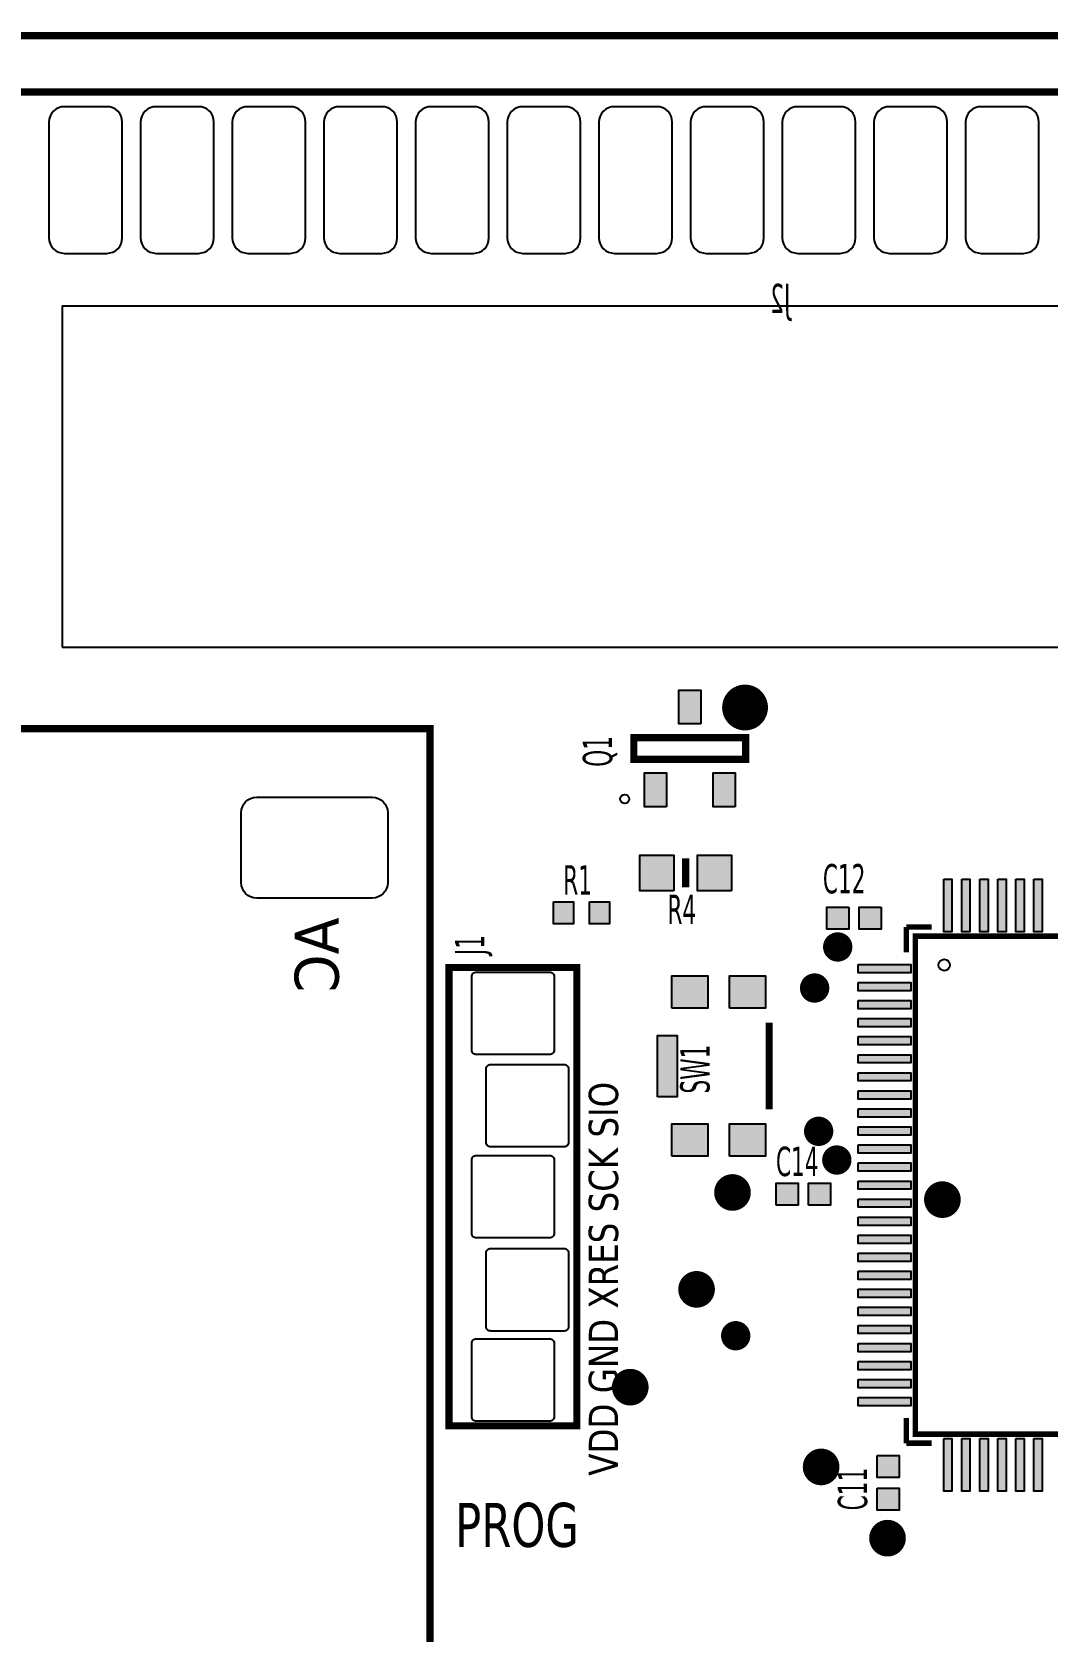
# Model space of a CAD drawing. Header units: millimetres. Extents: x 124 to 302, y 105 to 223.
# Drawn here: x 280.381 to 281.488, y 219.817 to 221.561 of the extents above; entities that cross this region are included whole.
import ezdxf

# ---------------------------------------------------------------- set-up
doc = ezdxf.new("R2010")
doc.units = ezdxf.units.MM
doc.layers.add('DESC', color=250, linetype='Continuous')
doc.styles.get("Standard").update_dxf_attribs({"font": 'tahoma.ttf'})

# ---------------------------------------------------------------- blocks, each defined once
blk = doc.blocks.new('RPAD')
blk.add_trace([(-0.5, -0.5), (-0.5, 0.5), (0.5, -0.5), (0.5, 0.5)])
blk = doc.blocks.new('EPAD')
at = {"const_width": 0.5}
blk.add_lwpolyline([(-0.25, 0, 1), (0.25, 0, 1)], format="xyb", close=True, dxfattribs=at)
blk = doc.blocks.new('PSOCB')
for points, const_width in [([(129.8456, 111.181), (134.7196, 111.181), (134.7196, 114.0511), (129.8456, 114.0511), (129.8456, 111.181)], 0.00787), ([(129.8456, 111.181), (134.7196, 111.181), (134.7196, 114.0511), (129.8456, 114.0511), (129.8456, 111.181)], 0.00787), ([(129.8456, 111.181), (134.7196, 111.181), (134.7196, 114.0511), (129.8456, 114.0511), (129.8456, 111.181)], 0.00787), ([(133.44, 113.9897), (131.34, 113.9897)], 0.00787), ([(133.44, 113.9897), (131.34, 113.9897)], 0.00787), ([(133.44, 113.9897), (131.34, 113.9897)], 0.00787), ([(131.1448, 111.2322), (132.2156, 111.2322), (132.2156, 113.2952), (131.1448, 113.2952), (131.1448, 111.2322)], 0.00787), ([(131.1448, 111.2322), (132.2156, 111.2322), (132.2156, 113.2952), (131.1448, 113.2952), (131.1448, 111.2322)], 0.00787), ([(131.1448, 111.2322), (132.2156, 111.2322), (132.2156, 113.2952), (131.1448, 113.2952), (131.1448, 111.2322)], 0.00787), ([(132.5601, 113.2617), (132.5601, 113.2854), (132.4381, 113.2854), (132.4381, 113.2617), (132.5601, 113.2617)], 0.00787), ([(132.5601, 113.2617), (132.5601, 113.2854), (132.4381, 113.2854), (132.4381, 113.2617), (132.5601, 113.2617)], 0.00787), ([(132.5601, 113.2617), (132.5601, 113.2854), (132.4381, 113.2854), (132.4381, 113.2617), (132.5601, 113.2617)], 0.00787), ([(132.4947, 113.122), (132.4947, 113.1535)], 0.00787), ([(132.4947, 113.122), (132.4947, 113.1535)], 0.00787), ([(132.4947, 113.122), (132.4947, 113.1535)], 0.00787), ([(132.7629, 113.0787), (132.7353, 113.0787)], 0.006), ([(132.7353, 113.0787), (132.7353, 113.0511)], 0.006), ([(132.7629, 113.0787), (132.7353, 113.0787)], 0.006), ([(132.7353, 113.0787), (132.7353, 113.0511)], 0.006), ([(132.7629, 113.0787), (132.7353, 113.0787)], 0.006), ([(132.7353, 113.0787), (132.7353, 113.0511)], 0.006), ([(132.7452, 113.0688), (132.7452, 112.5255), (133.2885, 112.5255), (133.2885, 113.0688), (132.7452, 113.0688)], 0.006), ([(132.7452, 113.0688), (132.7452, 112.5255), (133.2885, 112.5255), (133.2885, 113.0688), (132.7452, 113.0688)], 0.006), ([(132.7452, 113.0688), (132.7452, 112.5255), (133.2885, 112.5255), (133.2885, 113.0688), (132.7452, 113.0688)], 0.006), ([(132.2365, 112.5346), (132.3759, 112.5346), (132.3759, 113.0346), (132.2365, 113.0346), (132.2365, 112.5346)], 0.00787), ([(132.2365, 112.5346), (132.3759, 112.5346), (132.3759, 113.0346), (132.2365, 113.0346), (132.2365, 112.5346)], 0.00787), ([(132.2365, 112.5346), (132.3759, 112.5346), (132.3759, 113.0346), (132.2365, 113.0346), (132.2365, 112.5346)], 0.00787), ([(132.5857, 112.8798), (132.5857, 112.9743)], 0.00787), ([(132.5857, 112.8798), (132.5857, 112.9743)], 0.00787), ([(132.5857, 112.8798), (132.5857, 112.9743)], 0.00787), ([(132.7353, 112.5432), (132.7353, 112.5157)], 0.006), ([(132.7353, 112.5432), (132.7353, 112.5157)], 0.006), ([(132.7353, 112.5432), (132.7353, 112.5157)], 0.006), ([(132.7353, 112.5157), (132.7629, 112.5157)], 0.006), ([(132.7353, 112.5157), (132.7629, 112.5157)], 0.006), ([(132.7353, 112.5157), (132.7629, 112.5157)], 0.006)]:
    blk.add_lwpolyline(points, dxfattribs=dict(const_width=const_width))
for points in [[(131.863, 113.9736), (131.817, 113.9736), (131.8136, 113.9733), (131.8104, 113.9723), (131.8075, 113.9708), (131.805, 113.9687), (131.8029, 113.9662), (131.8014, 113.9633), (131.8004, 113.9601), (131.8, 113.9566), (131.8, 113.8306), (131.8004, 113.8272), (131.8014, 113.8239), (131.8029, 113.821), (131.805, 113.8185), (131.8075, 113.8165), (131.8104, 113.8149), (131.8136, 113.814), (131.817, 113.8136), (131.863, 113.8136), (131.8665, 113.814), (131.8697, 113.8149), (131.8726, 113.8165), (131.8751, 113.8185), (131.8772, 113.821), (131.8787, 113.8239), (131.8797, 113.8272), (131.88, 113.8306), (131.88, 113.9566), (131.8797, 113.9601), (131.8787, 113.9633), (131.8772, 113.9662), (131.8751, 113.9687), (131.8726, 113.9708), (131.8697, 113.9723), (131.8665, 113.9733), (131.863, 113.9736)], [(131.963, 113.9736), (131.917, 113.9736), (131.9136, 113.9733), (131.9104, 113.9723), (131.9075, 113.9708), (131.905, 113.9687), (131.9029, 113.9662), (131.9014, 113.9633), (131.9004, 113.9601), (131.9, 113.9566), (131.9, 113.8306), (131.9004, 113.8272), (131.9014, 113.8239), (131.9029, 113.821), (131.905, 113.8185), (131.9075, 113.8165), (131.9104, 113.8149), (131.9136, 113.814), (131.917, 113.8136), (131.963, 113.8136), (131.9665, 113.814), (131.9697, 113.8149), (131.9726, 113.8165), (131.9751, 113.8185), (131.9772, 113.821), (131.9787, 113.8239), (131.9797, 113.8272), (131.98, 113.8306), (131.98, 113.9566), (131.9797, 113.9601), (131.9787, 113.9633), (131.9772, 113.9662), (131.9751, 113.9687), (131.9726, 113.9708), (131.9697, 113.9723), (131.9665, 113.9733), (131.963, 113.9736)], [(132.063, 113.9736), (132.017, 113.9736), (132.0136, 113.9733), (132.0104, 113.9723), (132.0075, 113.9708), (132.005, 113.9687), (132.0029, 113.9662), (132.0014, 113.9633), (132.0004, 113.9601), (132, 113.9566), (132, 113.8306), (132.0004, 113.8272), (132.0014, 113.8239), (132.0029, 113.821), (132.005, 113.8185), (132.0075, 113.8165), (132.0104, 113.8149), (132.0136, 113.814), (132.017, 113.8136), (132.063, 113.8136), (132.0665, 113.814), (132.0697, 113.8149), (132.0726, 113.8165), (132.0751, 113.8185), (132.0772, 113.821), (132.0787, 113.8239), (132.0797, 113.8272), (132.08, 113.8306), (132.08, 113.9566), (132.0797, 113.9601), (132.0787, 113.9633), (132.0772, 113.9662), (132.0751, 113.9687), (132.0726, 113.9708), (132.0697, 113.9723), (132.0665, 113.9733), (132.063, 113.9736)], [(132.163, 113.9736), (132.117, 113.9736), (132.1136, 113.9733), (132.1104, 113.9723), (132.1075, 113.9708), (132.105, 113.9687), (132.1029, 113.9662), (132.1014, 113.9633), (132.1004, 113.9601), (132.1, 113.9566), (132.1, 113.8306), (132.1004, 113.8272), (132.1014, 113.8239), (132.1029, 113.821), (132.105, 113.8185), (132.1075, 113.8165), (132.1104, 113.8149), (132.1136, 113.814), (132.117, 113.8136), (132.163, 113.8136), (132.1665, 113.814), (132.1697, 113.8149), (132.1726, 113.8165), (132.1751, 113.8185), (132.1772, 113.821), (132.1787, 113.8239), (132.1797, 113.8272), (132.18, 113.8306), (132.18, 113.9566), (132.1797, 113.9601), (132.1787, 113.9633), (132.1772, 113.9662), (132.1751, 113.9687), (132.1726, 113.9708), (132.1697, 113.9723), (132.1665, 113.9733), (132.163, 113.9736)], [(132.263, 113.9736), (132.217, 113.9736), (132.2136, 113.9733), (132.2104, 113.9723), (132.2075, 113.9708), (132.205, 113.9687), (132.2029, 113.9662), (132.2014, 113.9633), (132.2004, 113.9601), (132.2, 113.9566), (132.2, 113.8306), (132.2004, 113.8272), (132.2014, 113.8239), (132.2029, 113.821), (132.205, 113.8185), (132.2075, 113.8165), (132.2104, 113.8149), (132.2136, 113.814), (132.217, 113.8136), (132.263, 113.8136), (132.2665, 113.814), (132.2697, 113.8149), (132.2726, 113.8165), (132.2751, 113.8185), (132.2772, 113.821), (132.2787, 113.8239), (132.2797, 113.8272), (132.28, 113.8306), (132.28, 113.9566), (132.2797, 113.9601), (132.2787, 113.9633), (132.2772, 113.9662), (132.2751, 113.9687), (132.2726, 113.9708), (132.2697, 113.9723), (132.2665, 113.9733), (132.263, 113.9736)], [(132.363, 113.9736), (132.317, 113.9736), (132.3136, 113.9733), (132.3104, 113.9723), (132.3075, 113.9708), (132.305, 113.9687), (132.3029, 113.9662), (132.3014, 113.9633), (132.3004, 113.9601), (132.3, 113.9566), (132.3, 113.8306), (132.3004, 113.8272), (132.3014, 113.8239), (132.3029, 113.821), (132.305, 113.8185), (132.3075, 113.8165), (132.3104, 113.8149), (132.3136, 113.814), (132.317, 113.8136), (132.363, 113.8136), (132.3665, 113.814), (132.3697, 113.8149), (132.3726, 113.8165), (132.3751, 113.8185), (132.3772, 113.821), (132.3787, 113.8239), (132.3797, 113.8272), (132.38, 113.8306), (132.38, 113.9566), (132.3797, 113.9601), (132.3787, 113.9633), (132.3772, 113.9662), (132.3751, 113.9687), (132.3726, 113.9708), (132.3697, 113.9723), (132.3665, 113.9733), (132.363, 113.9736)], [(132.463, 113.9736), (132.417, 113.9736), (132.4136, 113.9733), (132.4104, 113.9723), (132.4075, 113.9708), (132.405, 113.9687), (132.4029, 113.9662), (132.4014, 113.9633), (132.4004, 113.9601), (132.4, 113.9566), (132.4, 113.8306), (132.4004, 113.8272), (132.4014, 113.8239), (132.4029, 113.821), (132.405, 113.8185), (132.4075, 113.8165), (132.4104, 113.8149), (132.4136, 113.814), (132.417, 113.8136), (132.463, 113.8136), (132.4665, 113.814), (132.4697, 113.8149), (132.4726, 113.8165), (132.4751, 113.8185), (132.4772, 113.821), (132.4787, 113.8239), (132.4797, 113.8272), (132.48, 113.8306), (132.48, 113.9566), (132.4797, 113.9601), (132.4787, 113.9633), (132.4772, 113.9662), (132.4751, 113.9687), (132.4726, 113.9708), (132.4697, 113.9723), (132.4665, 113.9733), (132.463, 113.9736)], [(132.563, 113.9736), (132.517, 113.9736), (132.5136, 113.9733), (132.5104, 113.9723), (132.5075, 113.9708), (132.505, 113.9687), (132.5029, 113.9662), (132.5014, 113.9633), (132.5004, 113.9601), (132.5, 113.9566), (132.5, 113.8306), (132.5004, 113.8272), (132.5014, 113.8239), (132.5029, 113.821), (132.505, 113.8185), (132.5075, 113.8165), (132.5104, 113.8149), (132.5136, 113.814), (132.517, 113.8136), (132.563, 113.8136), (132.5665, 113.814), (132.5697, 113.8149), (132.5726, 113.8165), (132.5751, 113.8185), (132.5772, 113.821), (132.5787, 113.8239), (132.5797, 113.8272), (132.58, 113.8306), (132.58, 113.9566), (132.5797, 113.9601), (132.5787, 113.9633), (132.5772, 113.9662), (132.5751, 113.9687), (132.5726, 113.9708), (132.5697, 113.9723), (132.5665, 113.9733), (132.563, 113.9736)], [(132.663, 113.9736), (132.617, 113.9736), (132.6136, 113.9733), (132.6104, 113.9723), (132.6075, 113.9708), (132.605, 113.9687), (132.6029, 113.9662), (132.6014, 113.9633), (132.6004, 113.9601), (132.6, 113.9566), (132.6, 113.8306), (132.6004, 113.8272), (132.6014, 113.8239), (132.6029, 113.821), (132.605, 113.8185), (132.6075, 113.8165), (132.6104, 113.8149), (132.6136, 113.814), (132.617, 113.8136), (132.663, 113.8136), (132.6665, 113.814), (132.6697, 113.8149), (132.6726, 113.8165), (132.6751, 113.8185), (132.6772, 113.821), (132.6787, 113.8239), (132.6797, 113.8272), (132.68, 113.8306), (132.68, 113.9566), (132.6797, 113.9601), (132.6787, 113.9633), (132.6772, 113.9662), (132.6751, 113.9687), (132.6726, 113.9708), (132.6697, 113.9723), (132.6665, 113.9733), (132.663, 113.9736)], [(132.763, 113.9736), (132.717, 113.9736), (132.7136, 113.9733), (132.7104, 113.9723), (132.7075, 113.9708), (132.705, 113.9687), (132.7029, 113.9662), (132.7014, 113.9633), (132.7004, 113.9601), (132.7, 113.9566), (132.7, 113.8306), (132.7004, 113.8272), (132.7014, 113.8239), (132.7029, 113.821), (132.705, 113.8185), (132.7075, 113.8165), (132.7104, 113.8149), (132.7136, 113.814), (132.717, 113.8136), (132.763, 113.8136), (132.7665, 113.814), (132.7697, 113.8149), (132.7726, 113.8165), (132.7751, 113.8185), (132.7772, 113.821), (132.7787, 113.8239), (132.7797, 113.8272), (132.78, 113.8306), (132.78, 113.9566), (132.7797, 113.9601), (132.7787, 113.9633), (132.7772, 113.9662), (132.7751, 113.9687), (132.7726, 113.9708), (132.7697, 113.9723), (132.7665, 113.9733), (132.763, 113.9736)], [(132.863, 113.9736), (132.817, 113.9736), (132.8136, 113.9733), (132.8104, 113.9723), (132.8075, 113.9708), (132.805, 113.9687), (132.8029, 113.9662), (132.8014, 113.9633), (132.8004, 113.9601), (132.8, 113.9566), (132.8, 113.8306), (132.8004, 113.8272), (132.8014, 113.8239), (132.8029, 113.821), (132.805, 113.8185), (132.8075, 113.8165), (132.8104, 113.8149), (132.8136, 113.814), (132.817, 113.8136), (132.863, 113.8136), (132.8665, 113.814), (132.8697, 113.8149), (132.8726, 113.8165), (132.8751, 113.8185), (132.8772, 113.821), (132.8787, 113.8239), (132.8797, 113.8272), (132.88, 113.8306), (132.88, 113.9566), (132.8797, 113.9601), (132.8787, 113.9633), (132.8772, 113.9662), (132.8751, 113.9687), (132.8726, 113.9708), (132.8697, 113.9723), (132.8665, 113.9733), (132.863, 113.9736)], [(132.5111, 113.3003), (132.4871, 113.3003), (132.4871, 113.3373), (132.5111, 113.3373), (132.5111, 113.3003)], [(132.4737, 113.2098), (132.4497, 113.2098), (132.4497, 113.2468), (132.4737, 113.2468), (132.4737, 113.2098)], [(132.5485, 113.2098), (132.5245, 113.2098), (132.5245, 113.2468), (132.5485, 113.2468), (132.5485, 113.2098)], [(132.0097, 113.1273), (132.0097, 113.2033), (132.01, 113.2068), (132.011, 113.21), (132.0125, 113.2129), (132.0146, 113.2154), (132.0171, 113.2174), (132.02, 113.219), (132.0232, 113.2199), (132.0267, 113.2203), (132.1527, 113.2203), (132.1561, 113.2199), (132.1593, 113.219), (132.1622, 113.2174), (132.1647, 113.2154), (132.1668, 113.2129), (132.1683, 113.21), (132.1693, 113.2068), (132.1697, 113.2033), (132.1697, 113.1273), (132.1693, 113.1238), (132.1683, 113.1206), (132.1668, 113.1177), (132.1647, 113.1152), (132.1622, 113.1131), (132.1593, 113.1116), (132.1561, 113.1106), (132.1527, 113.1103), (132.0267, 113.1103), (132.0232, 113.1106), (132.02, 113.1116), (132.0171, 113.1131), (132.0146, 113.1152), (132.0125, 113.1177), (132.011, 113.1206), (132.01, 113.1238), (132.0097, 113.1273)], [(132.4817, 113.1182), (132.4447, 113.1182), (132.4447, 113.1572), (132.4817, 113.1572), (132.4817, 113.1182)], [(132.5447, 113.1182), (132.5077, 113.1182), (132.5077, 113.1572), (132.5447, 113.1572), (132.5447, 113.1182)], [(132.7761, 113.131), (132.7851, 113.131), (132.7851, 113.0735), (132.7761, 113.0735), (132.7761, 113.131)], [(132.7958, 113.131), (132.8048, 113.131), (132.8048, 113.0735), (132.7958, 113.0735), (132.7958, 113.131)], [(132.8155, 113.131), (132.8245, 113.131), (132.8245, 113.0735), (132.8155, 113.0735), (132.8155, 113.131)], [(132.8352, 113.131), (132.8442, 113.131), (132.8442, 113.0735), (132.8352, 113.0735), (132.8352, 113.131)], [(132.8548, 113.131), (132.8638, 113.131), (132.8638, 113.0735), (132.8548, 113.0735), (132.8548, 113.131)], [(132.8745, 113.131), (132.8835, 113.131), (132.8835, 113.0735), (132.8745, 113.0735), (132.8745, 113.131)], [(132.3503, 113.1064), (132.3723, 113.1064), (132.3723, 113.0824), (132.3503, 113.0824), (132.3503, 113.1064)], [(132.3897, 113.1064), (132.4117, 113.1064), (132.4117, 113.0824), (132.3897, 113.0824), (132.3897, 113.1064)], [(132.6725, 113.1005), (132.6725, 113.0765), (132.6485, 113.0765), (132.6485, 113.1005), (132.6725, 113.1005)], [(132.7079, 113.1005), (132.7079, 113.0765), (132.6839, 113.0765), (132.6839, 113.1005), (132.7079, 113.1005)], [(132.2612, 112.9446), (132.2612, 113.0246), (132.2613, 113.0256), (132.2616, 113.0265), (132.262, 113.0274), (132.2626, 113.0281), (132.2634, 113.0287), (132.2642, 113.0292), (132.2652, 113.0295), (132.2662, 113.0296), (132.3462, 113.0296), (132.3472, 113.0295), (132.3482, 113.0292), (132.349, 113.0287), (132.3497, 113.0281), (132.3503, 113.0274), (132.3508, 113.0265), (132.3511, 113.0256), (132.3512, 113.0246), (132.3512, 112.9446), (132.3511, 112.9436), (132.3508, 112.9426), (132.3503, 112.9418), (132.3497, 112.941), (132.349, 112.9404), (132.3482, 112.94), (132.3472, 112.9397), (132.3462, 112.9396), (132.2662, 112.9396), (132.2652, 112.9397), (132.2642, 112.94), (132.2634, 112.9404), (132.2626, 112.941), (132.262, 112.9418), (132.2616, 112.9426), (132.2613, 112.9436), (132.2612, 112.9446)], [(132.6829, 113.0379), (132.7404, 113.0379), (132.7404, 113.0289), (132.6829, 113.0289), (132.6829, 113.0379)], [(132.4794, 112.9901), (132.4794, 113.0255), (132.5188, 113.0255), (132.5188, 112.9901), (132.4794, 112.9901)], [(132.5424, 112.9901), (132.5424, 113.0255), (132.5818, 113.0255), (132.5818, 112.9901), (132.5424, 112.9901)], [(132.6829, 113.0182), (132.7404, 113.0182), (132.7404, 113.0092), (132.6829, 113.0092), (132.6829, 113.0182)], [(132.6829, 112.9985), (132.7404, 112.9985), (132.7404, 112.9895), (132.6829, 112.9895), (132.6829, 112.9985)], [(132.6829, 112.9788), (132.7404, 112.9788), (132.7404, 112.9698), (132.6829, 112.9698), (132.6829, 112.9788)], [(132.4639, 112.8936), (132.4639, 112.9606), (132.4855, 112.9606), (132.4855, 112.8936), (132.4639, 112.8936)], [(132.6829, 112.9592), (132.7404, 112.9592), (132.7404, 112.9502), (132.6829, 112.9502), (132.6829, 112.9592)], [(132.2769, 112.8438), (132.2769, 112.9238), (132.277, 112.9248), (132.2773, 112.9258), (132.2778, 112.9266), (132.2784, 112.9273), (132.2791, 112.9279), (132.28, 112.9284), (132.2809, 112.9287), (132.2819, 112.9288), (132.3619, 112.9288), (132.363, 112.9287), (132.3639, 112.9284), (132.3648, 112.9279), (132.3655, 112.9273), (132.3661, 112.9266), (132.3665, 112.9258), (132.3668, 112.9248), (132.3669, 112.9238), (132.3669, 112.8438), (132.3668, 112.8428), (132.3665, 112.8418), (132.3661, 112.841), (132.3655, 112.8402), (132.3648, 112.8396), (132.3639, 112.8392), (132.363, 112.8389), (132.3619, 112.8388), (132.2819, 112.8388), (132.2809, 112.8389), (132.28, 112.8392), (132.2791, 112.8396), (132.2784, 112.8402), (132.2778, 112.841), (132.2773, 112.8418), (132.277, 112.8428), (132.2769, 112.8438)], [(132.6829, 112.9395), (132.7404, 112.9395), (132.7404, 112.9305), (132.6829, 112.9305), (132.6829, 112.9395)], [(132.6829, 112.9198), (132.7404, 112.9198), (132.7404, 112.9108), (132.6829, 112.9108), (132.6829, 112.9198)], [(132.6829, 112.9001), (132.7404, 112.9001), (132.7404, 112.8911), (132.6829, 112.8911), (132.6829, 112.9001)], [(132.6829, 112.8804), (132.7404, 112.8804), (132.7404, 112.8714), (132.6829, 112.8714), (132.6829, 112.8804)], [(132.4794, 112.8287), (132.4794, 112.8641), (132.5188, 112.8641), (132.5188, 112.8287), (132.4794, 112.8287)], [(132.5424, 112.8287), (132.5424, 112.8641), (132.5818, 112.8641), (132.5818, 112.8287), (132.5424, 112.8287)], [(132.6829, 112.8607), (132.7404, 112.8607), (132.7404, 112.8517), (132.6829, 112.8517), (132.6829, 112.8607)], [(132.6829, 112.841), (132.7404, 112.841), (132.7404, 112.832), (132.6829, 112.832), (132.6829, 112.841)], [(132.2612, 112.7446), (132.2612, 112.8246), (132.2613, 112.8256), (132.2616, 112.8265), (132.262, 112.8274), (132.2626, 112.8281), (132.2634, 112.8287), (132.2642, 112.8292), (132.2652, 112.8295), (132.2662, 112.8296), (132.3462, 112.8296), (132.3472, 112.8295), (132.3482, 112.8292), (132.349, 112.8287), (132.3497, 112.8281), (132.3503, 112.8274), (132.3508, 112.8265), (132.3511, 112.8256), (132.3512, 112.8246), (132.3512, 112.7446), (132.3511, 112.7436), (132.3508, 112.7426), (132.3503, 112.7418), (132.3497, 112.741), (132.349, 112.7404), (132.3482, 112.74), (132.3472, 112.7397), (132.3462, 112.7396), (132.2662, 112.7396), (132.2652, 112.7397), (132.2642, 112.74), (132.2634, 112.7404), (132.2626, 112.741), (132.262, 112.7418), (132.2616, 112.7426), (132.2613, 112.7436), (132.2612, 112.7446)], [(132.6829, 112.8214), (132.7404, 112.8214), (132.7404, 112.8124), (132.6829, 112.8124), (132.6829, 112.8214)], [(132.5934, 112.7753), (132.5934, 112.7993), (132.6174, 112.7993), (132.6174, 112.7753), (132.5934, 112.7753)], [(132.6288, 112.7753), (132.6288, 112.7993), (132.6528, 112.7993), (132.6528, 112.7753), (132.6288, 112.7753)], [(132.6829, 112.8017), (132.7404, 112.8017), (132.7404, 112.7927), (132.6829, 112.7927), (132.6829, 112.8017)], [(132.6829, 112.782), (132.7404, 112.782), (132.7404, 112.773), (132.6829, 112.773), (132.6829, 112.782)], [(132.6829, 112.7623), (132.7404, 112.7623), (132.7404, 112.7533), (132.6829, 112.7533), (132.6829, 112.7623)], [(132.6829, 112.7426), (132.7404, 112.7426), (132.7404, 112.7336), (132.6829, 112.7336), (132.6829, 112.7426)], [(132.2769, 112.643), (132.2769, 112.723), (132.277, 112.724), (132.2773, 112.725), (132.2778, 112.7258), (132.2784, 112.7266), (132.2791, 112.7272), (132.28, 112.7276), (132.2809, 112.7279), (132.2819, 112.728), (132.3619, 112.728), (132.363, 112.7279), (132.3639, 112.7276), (132.3648, 112.7272), (132.3655, 112.7266), (132.3661, 112.7258), (132.3665, 112.725), (132.3668, 112.724), (132.3669, 112.723), (132.3669, 112.643), (132.3668, 112.642), (132.3665, 112.641), (132.3661, 112.6402), (132.3655, 112.6394), (132.3648, 112.6388), (132.3639, 112.6384), (132.363, 112.6381), (132.3619, 112.638), (132.2819, 112.638), (132.2809, 112.6381), (132.28, 112.6384), (132.2791, 112.6388), (132.2784, 112.6394), (132.2778, 112.6402), (132.2773, 112.641), (132.277, 112.642), (132.2769, 112.643)], [(132.6829, 112.7229), (132.7404, 112.7229), (132.7404, 112.7139), (132.6829, 112.7139), (132.6829, 112.7229)], [(132.6829, 112.7032), (132.7404, 112.7032), (132.7404, 112.6942), (132.6829, 112.6942), (132.6829, 112.7032)], [(132.6829, 112.6836), (132.7404, 112.6836), (132.7404, 112.6746), (132.6829, 112.6746), (132.6829, 112.6836)], [(132.6829, 112.6639), (132.7404, 112.6639), (132.7404, 112.6549), (132.6829, 112.6549), (132.6829, 112.6639)], [(132.2612, 112.5446), (132.2612, 112.6246), (132.2613, 112.6256), (132.2616, 112.6265), (132.262, 112.6274), (132.2626, 112.6281), (132.2634, 112.6287), (132.2642, 112.6292), (132.2652, 112.6295), (132.2662, 112.6296), (132.3462, 112.6296), (132.3472, 112.6295), (132.3482, 112.6292), (132.349, 112.6287), (132.3497, 112.6281), (132.3503, 112.6274), (132.3508, 112.6265), (132.3511, 112.6256), (132.3512, 112.6246), (132.3512, 112.5446), (132.3511, 112.5436), (132.3508, 112.5426), (132.3503, 112.5418), (132.3497, 112.541), (132.349, 112.5404), (132.3482, 112.54), (132.3472, 112.5397), (132.3462, 112.5396), (132.2662, 112.5396), (132.2652, 112.5397), (132.2642, 112.54), (132.2634, 112.5404), (132.2626, 112.541), (132.262, 112.5418), (132.2616, 112.5426), (132.2613, 112.5436), (132.2612, 112.5446)], [(132.6829, 112.6442), (132.7404, 112.6442), (132.7404, 112.6352), (132.6829, 112.6352), (132.6829, 112.6442)], [(132.6829, 112.6245), (132.7404, 112.6245), (132.7404, 112.6155), (132.6829, 112.6155), (132.6829, 112.6245)], [(132.6829, 112.6048), (132.7404, 112.6048), (132.7404, 112.5958), (132.6829, 112.5958), (132.6829, 112.6048)], [(132.6829, 112.5851), (132.7404, 112.5851), (132.7404, 112.5761), (132.6829, 112.5761), (132.6829, 112.5851)], [(132.6829, 112.5655), (132.7404, 112.5655), (132.7404, 112.5565), (132.6829, 112.5565), (132.6829, 112.5655)], [(132.7761, 112.5208), (132.7851, 112.5208), (132.7851, 112.4633), (132.7761, 112.4633), (132.7761, 112.5208)], [(132.7958, 112.5208), (132.8048, 112.5208), (132.8048, 112.4633), (132.7958, 112.4633), (132.7958, 112.5208)], [(132.8155, 112.5208), (132.8245, 112.5208), (132.8245, 112.4633), (132.8155, 112.4633), (132.8155, 112.5208)], [(132.8352, 112.5208), (132.8442, 112.5208), (132.8442, 112.4633), (132.8352, 112.4633), (132.8352, 112.5208)], [(132.8548, 112.5208), (132.8638, 112.5208), (132.8638, 112.4633), (132.8548, 112.4633), (132.8548, 112.5208)], [(132.8745, 112.5208), (132.8835, 112.5208), (132.8835, 112.4633), (132.8745, 112.4633), (132.8745, 112.5208)], [(132.7036, 112.5021), (132.7276, 112.5021), (132.7276, 112.4781), (132.7036, 112.4781), (132.7036, 112.5021)], [(132.7036, 112.4667), (132.7276, 112.4667), (132.7276, 112.4427), (132.7036, 112.4427), (132.7036, 112.4667)]]:
    blk.add_lwpolyline(points, close=True)
blk.add_lwpolyline([(131.8143, 113.3841), (133.2847, 113.3841), (133.2847, 113.756), (131.8143, 113.756), (131.8143, 113.3841)])
for centre, radius in [((132.4282, 113.2184), 0.00492), ((132.4282, 113.2184), 0.00492), ((132.4282, 113.2184), 0.00492), ((132.7767, 113.0373), 0.00624), ((132.7767, 113.0373), 0.00624), ((132.7767, 113.0373), 0.00624)]:
    blk.add_circle(centre, radius)
for p, xscale, yscale, rotation in [((132.4991, 113.3188), 0.024, 0.037, 180), ((132.4617, 113.2283), 0.024, 0.037, 180), ((132.5365, 113.2283), 0.024, 0.037, 180), ((132.4632, 113.1377), 0.037, 0.039, 180), ((132.5262, 113.1377), 0.037, 0.039, 180), ((132.6605, 113.0885), 0.024, 0.024, 270), ((132.6959, 113.0885), 0.024, 0.024, 270), ((132.4991, 113.0078), 0.035433, 0.03937, 90), ((132.5621, 113.0078), 0.035433, 0.03937, 90), ((132.4747, 112.9271), 0.066929, 0.021654, 90), ((132.4991, 112.8464), 0.035433, 0.03937, 90), ((132.5621, 112.8464), 0.035433, 0.03937, 90), ((132.6054, 112.7873), 0.024, 0.024, 90), ((132.6408, 112.7873), 0.024, 0.024, 90)]:
    blk.add_blockref('RPAD', p, dxfattribs=dict(xscale=xscale, yscale=yscale, rotation=rotation))
for name, p, xscale, yscale in [('EPAD', (132.5594, 113.3182), 0.05, 0.05), ('RPAD', (132.7806, 113.1023), 0.009, 0.0575), ('RPAD', (132.8003, 113.1023), 0.009, 0.0575), ('RPAD', (132.82, 113.1023), 0.009, 0.0575), ('RPAD', (132.8397, 113.1023), 0.009, 0.0575), ('RPAD', (132.8593, 113.1023), 0.009, 0.0575), ('RPAD', (132.879, 113.1023), 0.009, 0.0575), ('RPAD', (132.3613, 113.0944), 0.022, 0.024), ('RPAD', (132.4007, 113.0944), 0.022, 0.024), ('EPAD', (132.6605, 113.057), 0.032, 0.032), ('RPAD', (132.7117, 113.0334), 0.0575, 0.009), ('EPAD', (132.6353, 113.0122), 0.032, 0.032), ('RPAD', (132.7117, 113.0137), 0.0575, 0.009), ('RPAD', (132.7117, 112.994), 0.0575, 0.009), ('RPAD', (132.7117, 112.9743), 0.0575, 0.009), ('RPAD', (132.7117, 112.9547), 0.0575, 0.009), ('RPAD', (132.7117, 112.935), 0.0575, 0.009), ('RPAD', (132.7117, 112.9153), 0.0575, 0.009), ('RPAD', (132.7117, 112.8956), 0.0575, 0.009), ('RPAD', (132.7117, 112.8759), 0.0575, 0.009), ('EPAD', (132.6397, 112.8559), 0.032, 0.032), ('RPAD', (132.7117, 112.8562), 0.0575, 0.009), ('EPAD', (132.6595, 112.8246), 0.032, 0.032), ('RPAD', (132.7117, 112.8365), 0.0575, 0.009), ('RPAD', (132.7117, 112.8169), 0.0575, 0.009), ('EPAD', (132.5457, 112.7892), 0.04, 0.04), ('RPAD', (132.7117, 112.7972), 0.0575, 0.009), ('EPAD', (132.7747, 112.7814), 0.04, 0.04), ('RPAD', (132.7117, 112.7775), 0.0575, 0.009), ('RPAD', (132.7117, 112.7578), 0.0575, 0.009), ('RPAD', (132.7117, 112.7381), 0.0575, 0.009), ('RPAD', (132.7117, 112.7184), 0.0575, 0.009), ('EPAD', (132.5065, 112.6835), 0.04, 0.04), ('RPAD', (132.7117, 112.6987), 0.0575, 0.009), ('RPAD', (132.7117, 112.6791), 0.0575, 0.009), ('RPAD', (132.7117, 112.6594), 0.0575, 0.009), ('EPAD', (132.5492, 112.6329), 0.032, 0.032), ('RPAD', (132.7117, 112.6397), 0.0575, 0.009), ('RPAD', (132.7117, 112.62), 0.0575, 0.009), ('EPAD', (132.4342, 112.5768), 0.04, 0.04), ('RPAD', (132.7117, 112.6003), 0.0575, 0.009), ('RPAD', (132.7117, 112.5806), 0.0575, 0.009), ('RPAD', (132.7117, 112.561), 0.0575, 0.009), ('EPAD', (132.6424, 112.4898), 0.04, 0.04), ('RPAD', (132.7806, 112.4921), 0.009, 0.0575), ('RPAD', (132.8003, 112.4921), 0.009, 0.0575), ('RPAD', (132.82, 112.4921), 0.009, 0.0575), ('RPAD', (132.8397, 112.4921), 0.009, 0.0575), ('RPAD', (132.8593, 112.4921), 0.009, 0.0575), ('RPAD', (132.879, 112.4921), 0.009, 0.0575), ('RPAD', (132.7156, 112.4901), 0.024, 0.024), ('RPAD', (132.7156, 112.4547), 0.024, 0.024), ('EPAD', (132.7148, 112.4121), 0.04, 0.04)]:
    blk.add_blockref(name, p, dxfattribs=dict(xscale=xscale, yscale=yscale))
at = {"text_generation_flag": 2, "width": 0.625}
blk.add_text('J2', height=0.032, dxfattribs=at).set_placement((132.6089, 113.7484))
blk.add_text('J2', height=0.032, dxfattribs=at).set_placement((132.6089, 113.7484))
blk.add_text('J2', height=0.032, dxfattribs=at).set_placement((132.6089, 113.7484))
for s, width, p in [('Q1', 0.625, (132.4144, 113.2535)), ('Q1', 0.625, (132.4144, 113.2535)), ('Q1', 0.625, (132.4144, 113.2535)), ('J1', 0.625, (132.275, 113.048)), ('J1', 0.625, (132.275, 113.048)), ('J1', 0.625, (132.275, 113.048)), ('SW1', 0.625, (132.5207, 112.8971)), ('SW1', 0.625, (132.5207, 112.8971)), ('SW1', 0.625, (132.5207, 112.8971)), ('VDD GND XRES SCK SIO', 0.9375, (132.4209, 112.4802)), ('VDD GND XRES SCK SIO', 0.9375, (132.4209, 112.4802)), ('VDD GND XRES SCK SIO', 0.9375, (132.4209, 112.4802)), ('C11', 0.625, (132.6926, 112.4424)), ('C11', 0.625, (132.6926, 112.4424)), ('C11', 0.625, (132.6926, 112.4424))]:
    blk.add_text(s, height=0.032, rotation=90, dxfattribs=dict(width=width)).set_placement(p)
for s, height, width, p in [('R1', 0.032, 0.625, (132.361, 113.1142)), ('R1', 0.032, 0.625, (132.361, 113.1142)), ('R1', 0.032, 0.625, (132.361, 113.1142)), ('C12', 0.032, 0.625, (132.6443, 113.1155)), ('C12', 0.032, 0.625, (132.6443, 113.1155)), ('C12', 0.032, 0.625, (132.6443, 113.1155)), ('R4', 0.032, 0.625, (132.4747, 113.082)), ('R4', 0.032, 0.625, (132.4747, 113.082)), ('R4', 0.032, 0.625, (132.4747, 113.082)), ('C14', 0.032, 0.625, (132.5931, 112.8071)), ('C14', 0.032, 0.625, (132.5931, 112.8071)), ('C14', 0.032, 0.625, (132.5931, 112.8071)), ('PROG', 0.048, 0.833333, (132.2432, 112.4026)), ('PROG', 0.048, 0.833333, (132.2432, 112.4026)), ('PROG', 0.048, 0.833333, (132.2432, 112.4026))]:
    blk.add_text(s, height=height, dxfattribs=dict(width=width)).set_placement(p)
at = {"text_generation_flag": 2, "width": 1.041667}
blk.add_text('AC', height=0.048, rotation=90, dxfattribs=at).set_placement((132.1161, 113.0892))
blk.add_text('AC', height=0.048, rotation=90, dxfattribs=at).set_placement((132.1161, 113.0892))
blk.add_text('AC', height=0.048, rotation=90, dxfattribs=at).set_placement((132.1161, 113.0892))

msp = doc.modelspace()

# ---------------------------------------------------------------- block references
at = {"layer": 'DESC'}
msp.add_blockref('PSOCB', (148.5992, 107.5062), dxfattribs=at)

doc.saveas('drawing.dxf')
